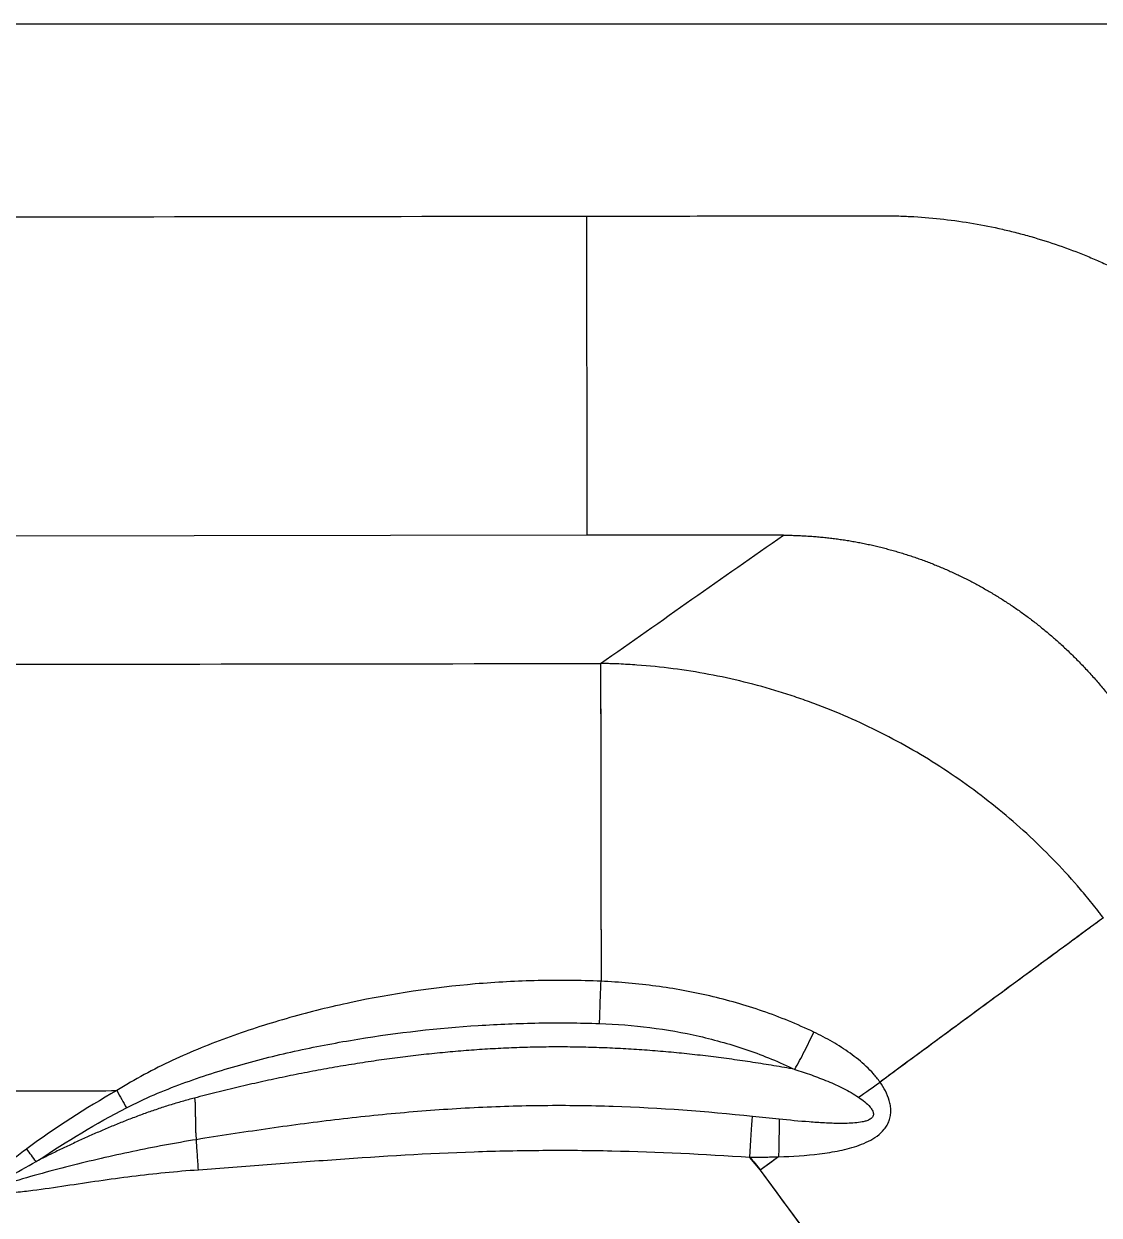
# Model space of a CAD drawing. Extents: x 412 to 492, y 622 to 766.
# Drawn here: x 452.6 to 457.6, y 696.99 to 702.53 of the extents above; entities that cross this region are included whole.
import ezdxf

# ---------------------------------------------------------------- set-up
doc = ezdxf.new("R2010")
doc.units = 0
doc.header["$MEASUREMENT"] = 0
doc.layers.add('1', color=4, linetype='Continuous')
doc.layers.add('GEOMETRY', color=4, linetype='Continuous', lineweight=25)

# ---------------------------------------------------------------- blocks, each defined once
blk = doc.blocks.new('2024 Beam 220V LL')
at = {"layer": 'GEOMETRY'}
for p, q in [((43.2676, 57.3903), (37.1323, 57.3798)), ((44.0228, 54.4977), (44.0729, 54.4382)), ((44.1578, 54.5006), (44.0729, 54.4382)), ((44.0729, 54.4382), (44.4915, 53.8699))]:
    blk.add_line(p, q, dxfattribs=at)
at = {"layer": 'GEOMETRY', "flags": 128}
for points in [[(40.4757, 54.8074), (40.877, 54.808), (41.081, 54.8083)], [(41.081, 54.8083), (41.0867, 54.7981), (41.0925, 54.7879), (41.0982, 54.7777), (41.1038, 54.7677), (41.1094, 54.7577), (41.115, 54.7478), (41.1205, 54.738), (41.1259, 54.7284)], [(44.0239, 54.4991), (44.0257, 54.5259), (44.0274, 54.5524), (44.0291, 54.5783), (44.0308, 54.6032), (44.0323, 54.627), (44.0338, 54.6492), (44.0352, 54.6698), (44.0364, 54.6883)]]:
    blk.add_lwpolyline(points, dxfattribs=at)
at = {"layer": 'GEOMETRY'}
for points, knots in [([(35.1628, 59.7684), (35.3718, 59.7684), (35.5808, 59.7684), (35.999, 59.7684), (36.2081, 59.7684), (36.8357, 59.7684), (37.2544, 59.7684), (38.5105, 59.7684), (39.3484, 59.7684), (41.0242, 59.7684), (41.862, 59.7684), (43.118, 59.7684), (43.5366, 59.7684), (44.1643, 59.7684), (44.3735, 59.7684), (44.7918, 59.7684), (45.0009, 59.7684), (45.21, 59.7684)], [0.1172914, 0.1172914, 0.1172914, 0.1172914, 0.1651401, 0.1651401, 0.2129888, 0.2129888, 0.3086861, 0.3086861, 0.5000807, 0.5000807, 0.6914754, 0.6914754, 0.7871727, 0.7871727, 0.8350214, 0.8350214, 0.88287, 0.88287, 0.88287, 0.88287]), ([(45.21, 59.7684), (45.3379, 59.7684), (45.4659, 59.7684), (45.722, 59.7684), (45.85, 59.7684), (46.0421, 59.7684), (46.1062, 59.7684), (46.2343, 59.7684), (46.2985, 59.7684), (46.4885, 59.7684), (46.6109, 59.7684), (46.7247, 59.7684)], [0.88287, 0.88287, 0.88287, 0.88287, 0.9121525, 0.9121525, 0.941435, 0.941435, 0.9560763, 0.9560763, 0.9707175, 0.9707175, 1, 1, 1, 1]), ([(43.2658, 58.8743), (43.2687, 58.8743), (43.2715, 58.8743), (43.2772, 58.8743), (43.2801, 58.8743), (43.2886, 58.8743), (43.2943, 58.8743), (43.3115, 58.8743), (43.3229, 58.8743), (43.3571, 58.8744), (43.38, 58.8744), (43.4485, 58.8745), (43.4942, 58.8745), (43.6313, 58.8747), (43.7228, 58.8748), (43.9062, 58.8751), (43.9981, 58.8752), (44.1825, 58.8754), (44.275, 58.8755), (44.4142, 58.8757), (44.4607, 58.8758), (44.5306, 58.8758), (44.5539, 58.8759), (44.589, 58.8759), (44.6007, 58.8759), (44.6182, 58.876), (44.6241, 58.876), (44.6328, 58.876), (44.6358, 58.876), (44.6388, 58.876), (44.6389, 58.876), (44.639, 58.876)], [0.689385, 0.689385, 0.689385, 0.689385, 0.6913382, 0.6913382, 0.6932913, 0.6932913, 0.6971975, 0.6971975, 0.70501, 0.70501, 0.720635, 0.720635, 0.751885, 0.751885, 0.814385, 0.814385, 0.876885, 0.876885, 0.939385, 0.939385, 0.970635, 0.970635, 0.98626, 0.98626, 0.9940725, 0.9940725, 0.9979788, 0.9979788, 0.9999319, 0.9999319, 1, 1, 1, 1]), ([(43.2661, 58.7295), (43.2661, 58.741), (43.2661, 58.7525), (43.266, 58.7824), (43.266, 58.8008), (43.2659, 58.8283), (43.2659, 58.8375), (43.2659, 58.8513), (43.2659, 58.8559), (43.2658, 58.8651), (43.2658, 58.8697), (43.2658, 58.8743)], [0.91789933, 0.91789933, 0.91789933, 0.91789933, 0.9375, 0.9375, 0.96875, 0.96875, 0.984375, 0.984375, 0.9921875, 0.9921875, 1, 1, 1, 1]), ([(44.639, 58.876), (44.6391, 58.876), (44.6392, 58.876), (44.6394, 58.876), (44.6396, 58.876), (44.6402, 58.876), (44.6405, 58.876), (44.6416, 58.876), (44.6423, 58.876), (44.6445, 58.876), (44.646, 58.876), (44.6592, 58.876), (44.6709, 58.8758), (44.6884, 58.8756), (44.6942, 58.8754), (44.703, 58.8752), (44.7059, 58.8752), (44.7103, 58.8751), (44.7118, 58.875), (44.7139, 58.875), (44.7147, 58.8749), (44.7161, 58.8749), (44.7169, 58.8749), (44.7409, 58.8741), (44.7642, 58.8731), (44.834, 58.8691), (44.8804, 58.8651), (44.9726, 58.8545), (45.0184, 58.848), (45.1093, 58.8324), (45.1544, 58.8234), (45.2213, 58.8081), (45.2435, 58.8027), (45.2877, 58.7913), (45.3097, 58.7853), (45.3752, 58.7665), (45.4183, 58.7528), (45.5034, 58.7233), (45.5453, 58.7075), (45.5968, 58.6865), (45.6071, 58.6822), (45.6275, 58.6735), (45.6377, 58.6692), (45.6681, 58.6558), (45.6882, 58.6467), (45.7478, 58.6186), (45.7869, 58.5989), (45.8441, 58.5682), (45.863, 58.5577), (45.891, 58.5417), (45.9003, 58.5363), (45.9101, 58.5306), (45.9107, 58.5302), (45.9115, 58.5297), (45.9118, 58.5296), (45.9123, 58.5293), (45.9124, 58.5292), (45.9126, 58.5291), (45.9127, 58.529), (45.9128, 58.529), (45.9128, 58.529), (45.9128, 58.529)], [0.3818841, 0.3818841, 0.3818841, 0.3818841, 0.3819381, 0.3819381, 0.3820602, 0.3820602, 0.3823043, 0.3823043, 0.3827926, 0.3827926, 0.3837692, 0.3837692, 0.3915817, 0.3915817, 0.3954879, 0.3954879, 0.397441, 0.397441, 0.3984176, 0.3984176, 0.3989059, 0.3989059, 0.3993942, 0.3993942, 0.4150192, 0.4150192, 0.4462692, 0.4462692, 0.4775192, 0.4775192, 0.5087692, 0.5087692, 0.5243942, 0.5243942, 0.5400192, 0.5400192, 0.5712692, 0.5712692, 0.6025192, 0.6025192, 0.6103317, 0.6103317, 0.6181442, 0.6181442, 0.6337692, 0.6337692, 0.6650192, 0.6650192, 0.6806442, 0.6806442, 0.6884567, 0.6884567, 0.6889449, 0.6889449, 0.6891891, 0.6891891, 0.6893112, 0.6893112, 0.6893722, 0.6893722, 0.689385, 0.689385, 0.689385, 0.689385]), ([(43.2677, 57.4022), (43.2677, 57.4036), (43.2677, 57.405), (43.2678, 57.4134), (43.2678, 57.423), (43.2679, 57.4604), (43.2679, 57.4963), (43.2679, 57.5882), (43.2678, 57.6442), (43.2677, 57.7714), (43.2677, 57.8425), (43.2675, 57.995), (43.2674, 58.0762), (43.2671, 58.242), (43.267, 58.3267), (43.2666, 58.4931), (43.2665, 58.5748), (43.2663, 58.6712), (43.2662, 58.6901), (43.2662, 58.7157), (43.2662, 58.7226), (43.2661, 58.7295)], [0.0470934, 0.0470934, 0.0470934, 0.0470934, 0.0625, 0.0625, 0.125, 0.125, 0.25, 0.25, 0.375, 0.375, 0.5, 0.5, 0.625, 0.625, 0.75, 0.75, 0.875, 0.875, 0.90625, 0.90625, 0.9178993, 0.9178993, 0.9178993, 0.9178993]), ([(43.2676, 57.3903), (43.2676, 57.3904), (43.2676, 57.3904), (43.2676, 57.3905), (43.2676, 57.3905), (43.2676, 57.3906), (43.2676, 57.3907), (43.2676, 57.391), (43.2676, 57.3911), (43.2676, 57.3916), (43.2676, 57.392), (43.2677, 57.393), (43.2677, 57.3936), (43.2677, 57.3956), (43.2677, 57.3969), (43.2677, 57.3996), (43.2677, 57.4008), (43.2677, 57.4022)], [0, 0, 0, 0, 0.00048828, 0.00048828, 0.00097656, 0.00097656, 0.00195312, 0.00195312, 0.00390625, 0.00390625, 0.0078125, 0.0078125, 0.015625, 0.015625, 0.03125, 0.03125, 0.04709339, 0.04709339, 0.04709339, 0.04709339]), ([(43.7383, 57.3912), (43.6975, 57.3911), (43.6568, 57.391), (43.558, 57.3909), (43.4999, 57.3907), (43.4128, 57.3906), (43.3838, 57.3905), (43.3402, 57.3905), (43.3257, 57.3904), (43.3039, 57.3904), (43.2967, 57.3904), (43.2858, 57.3904), (43.2822, 57.3903), (43.2767, 57.3903), (43.2749, 57.3903), (43.2713, 57.3903), (43.2695, 57.3903), (43.2676, 57.3903)], [0.8311654, 0.8311654, 0.8311654, 0.8311654, 0.875, 0.875, 0.9375, 0.9375, 0.96875, 0.96875, 0.984375, 0.984375, 0.9921875, 0.9921875, 0.9960938, 0.9960938, 0.9980469, 0.9980469, 1, 1, 1, 1]), ([(43.8421, 57.3913), (43.8248, 57.3913), (43.8075, 57.3913), (43.7729, 57.3912), (43.7556, 57.3912), (43.7383, 57.3912)], [0.79392956, 0.79392956, 0.79392956, 0.79392956, 0.8125, 0.8125, 0.83116544, 0.83116544, 0.83116544, 0.83116544]), ([(44.1808, 57.3907), (44.1808, 57.3907), (44.1808, 57.3907), (44.1803, 57.3907), (44.1799, 57.3907), (44.1785, 57.3908), (44.1776, 57.3908), (44.1749, 57.3908), (44.1731, 57.3908), (44.1676, 57.3908), (44.164, 57.3908), (44.1531, 57.3908), (44.1459, 57.3909), (44.1377, 57.3909), (44.1368, 57.3909), (44.1355, 57.3909), (44.135, 57.3909), (44.1343, 57.3909), (44.1341, 57.3909), (44.1338, 57.3909), (44.1336, 57.3909), (44.1334, 57.3909), (44.1333, 57.3909), (44.1314, 57.3909), (44.1296, 57.3909), (44.1241, 57.3909), (44.1205, 57.391), (44.1096, 57.391), (44.1024, 57.391), (44.0806, 57.3911), (44.0661, 57.3911), (44.0226, 57.3912), (43.9935, 57.3912), (43.9237, 57.3913), (43.8829, 57.3913), (43.8421, 57.3913)], [0.6723519, 0.6723519, 0.6723519, 0.6723519, 0.6723633, 0.6723633, 0.6728516, 0.6728516, 0.6738281, 0.6738281, 0.6757812, 0.6757812, 0.6796875, 0.6796875, 0.6875, 0.6875, 0.6884766, 0.6884766, 0.6889648, 0.6889648, 0.689209, 0.689209, 0.6893311, 0.6893311, 0.6894531, 0.6894531, 0.6914062, 0.6914062, 0.6953125, 0.6953125, 0.703125, 0.703125, 0.71875, 0.71875, 0.75, 0.75, 0.7939296, 0.7939296, 0.7939296, 0.7939296]), ([(44.1808, 57.3907), (44.1896, 57.3907), (44.2073, 57.3905), (44.2338, 57.3899), (44.2602, 57.3889), (44.2867, 57.3875), (44.3131, 57.3857), (44.3395, 57.3836), (44.3659, 57.3812), (44.3922, 57.3783), (44.4185, 57.3751), (44.4447, 57.3716), (44.4709, 57.3676), (44.497, 57.3634), (44.5231, 57.3587), (44.549, 57.3537), (44.5749, 57.3483), (44.6007, 57.3426), (44.6265, 57.3365), (44.6521, 57.33), (44.6776, 57.3232), (44.703, 57.3161), (44.7283, 57.3085), (44.7535, 57.3007), (44.7786, 57.2925), (44.8036, 57.2839), (44.8284, 57.275), (44.8531, 57.2658), (44.8777, 57.2562), (44.9021, 57.2463), (44.9264, 57.236), (44.9505, 57.2254), (44.9745, 57.2145), (44.9983, 57.2032), (45.022, 57.1917), (45.0455, 57.1798), (45.0688, 57.1676), (45.092, 57.155), (45.1149, 57.1422), (45.1378, 57.1291), (45.1604, 57.1156), (45.1828, 57.1018), (45.205, 57.0878), (45.2271, 57.0734), (45.249, 57.0588), (45.2706, 57.0438), (45.2921, 57.0286), (45.3133, 57.0131), (45.3343, 56.9973), (45.3552, 56.9812), (45.3758, 56.9649), (45.3962, 56.9483), (45.4163, 56.9314), (45.4363, 56.9142), (45.464, 56.8898), (45.4989, 56.8577), (45.5405, 56.8172), (45.5809, 56.7755), (45.6202, 56.7327), (45.6583, 56.6888), (45.6951, 56.6438), (45.7307, 56.5979), (45.7534, 56.5664), (45.7648, 56.5507)], [0, 0, 0, 0, 0.014148, 0.028298, 0.04245, 0.056603, 0.070757, 0.084912, 0.099068, 0.113224, 0.127381, 0.141539, 0.155696, 0.169854, 0.184011, 0.198168, 0.212324, 0.22648, 0.240635, 0.254788, 0.26894, 0.283092, 0.297242, 0.311392, 0.325541, 0.339689, 0.353837, 0.367985, 0.382133, 0.39628, 0.410428, 0.424575, 0.438722, 0.45287, 0.467017, 0.481165, 0.495312, 0.50946, 0.523607, 0.537755, 0.551903, 0.566051, 0.5802, 0.594349, 0.608499, 0.622649, 0.636799, 0.65095, 0.665101, 0.679252, 0.693403, 0.707554, 0.721705, 0.735856, 0.750006, 0.781251, 0.812495, 0.84374, 0.874987, 0.906237, 0.937489, 0.968744, 1, 1, 1, 1]), ([(37.0553, 56.7857), (37.5782, 56.7864), (38.1011, 56.7872), (39.147, 56.7886), (39.6699, 56.7893), (41.2387, 56.7915), (42.2845, 56.793), (43.3304, 56.7944)], [0, 0, 0, 0, 0.25, 0.25, 0.5, 0.5, 1, 1, 1, 1]), ([(37.0553, 56.7857), (37.5782, 56.7864), (38.1011, 56.7872), (39.147, 56.7886), (39.6699, 56.7893), (41.2387, 56.7915), (42.2845, 56.793), (43.3304, 56.7944)], [0, 0, 0, 0, 0.25, 0.25, 0.5, 0.5, 1, 1, 1, 1]), ([(45.6681, 55.612), (45.6638, 55.6176), (45.6595, 55.6233), (45.6508, 55.6345), (45.6378, 55.6513), (45.6069, 55.6901), (45.5799, 55.7228), (45.5248, 55.7872), (45.4869, 55.8291), (45.3698, 55.9514), (45.2871, 56.0285), (45.1559, 56.1374), (45.1109, 56.1727), (45.0196, 56.2402), (44.9731, 56.2725), (44.8315, 56.3653), (44.734, 56.4216), (44.5329, 56.5232), (44.4293, 56.5685), (44.2959, 56.618), (44.269, 56.6276), (44.2152, 56.6458), (44.1882, 56.6546), (44.107, 56.6796), (44.0526, 56.6946), (43.8887, 56.7351), (43.7785, 56.7558), (43.6116, 56.7774), (43.5557, 56.7831), (43.4715, 56.7891), (43.4434, 56.7907), (43.4011, 56.7926), (43.3799, 56.7933), (43.3587, 56.7939), (43.3445, 56.7942), (43.3374, 56.7943), (43.3304, 56.7944)], [0, 0, 0, 0, 0.007812, 0.007812, 0.015625, 0.03125, 0.0625, 0.0625, 0.125, 0.125, 0.25, 0.25, 0.3125, 0.3125, 0.375, 0.375, 0.5, 0.5, 0.625, 0.625, 0.65625, 0.65625, 0.6875, 0.6875, 0.75, 0.75, 0.875, 0.875, 0.9375, 0.9375, 0.96875, 0.96875, 0.984375, 0.992187, 0.992187, 1, 1, 1, 1]), ([(43.3304, 56.7944), (43.3304, 56.7819), (43.3304, 56.7621), (43.3305, 56.7083), (43.3306, 56.6743), (43.3307, 56.5929), (43.3308, 56.5455), (43.331, 56.4383), (43.3311, 56.3785), (43.3313, 56.2478), (43.3314, 56.1769), (43.3316, 56.0256), (43.3317, 55.9452), (43.332, 55.7767), (43.3321, 55.6886), (43.3324, 55.5066), (43.3325, 55.4126), (43.3327, 55.3168)], [0, 0, 0, 0, 0.125, 0.125, 0.25, 0.25, 0.375, 0.375, 0.5, 0.5, 0.625, 0.625, 0.75, 0.75, 0.875, 0.875, 1, 1, 1, 1]), ([(45.6681, 55.612), (45.6638, 55.6176), (45.6595, 55.6233), (45.6508, 55.6345), (45.6378, 55.6513), (45.6069, 55.6901), (45.5799, 55.7228), (45.5248, 55.7872), (45.4869, 55.8291), (45.3698, 55.9514), (45.2871, 56.0285), (45.1559, 56.1374), (45.1109, 56.1727), (45.0196, 56.2402), (44.9731, 56.2725), (44.8315, 56.3653), (44.734, 56.4216), (44.5329, 56.5232), (44.4293, 56.5685), (44.2959, 56.618), (44.269, 56.6276), (44.2152, 56.6458), (44.1882, 56.6546), (44.107, 56.6796), (44.0526, 56.6946), (43.8887, 56.7351), (43.7785, 56.7558), (43.6116, 56.7774), (43.5557, 56.7831), (43.4715, 56.7891), (43.4434, 56.7907), (43.4011, 56.7926), (43.3799, 56.7933), (43.3587, 56.7939), (43.3445, 56.7942), (43.3374, 56.7943), (43.3304, 56.7944)], [0, 0, 0, 0, 0.007812, 0.007812, 0.015625, 0.03125, 0.0625, 0.0625, 0.125, 0.125, 0.25, 0.25, 0.3125, 0.3125, 0.375, 0.375, 0.5, 0.5, 0.625, 0.625, 0.65625, 0.65625, 0.6875, 0.6875, 0.75, 0.75, 0.875, 0.875, 0.9375, 0.9375, 0.96875, 0.96875, 0.984375, 0.992187, 0.992187, 1, 1, 1, 1]), ([(43.3304, 56.7944), (43.3304, 56.7815), (43.3305, 56.7557), (43.3306, 56.6812), (43.3308, 56.5818), (43.331, 56.4561), (43.3312, 56.3068), (43.3315, 56.1359), (43.3317, 55.9458), (43.332, 55.7391), (43.3324, 55.5288), (43.3326, 55.384), (43.3327, 55.3164)], [0, 0, 0, 0, 0.1012564, 0.2025127, 0.3037691, 0.4050254, 0.5062818, 0.6075381, 0.7087945, 0.8100508, 0.9113072, 1, 1, 1, 1]), ([(45.6681, 55.6119), (45.657, 55.6038), (45.6348, 55.5875), (45.5732, 55.5422), (45.4919, 55.4824), (45.3901, 55.4075), (45.2697, 55.3189), (45.1321, 55.2177), (44.9798, 55.1056), (44.8138, 54.9834), (44.6957, 54.8966), (44.632, 54.8497), (44.6295, 54.8478)], [0, 0, 0, 0, 0.110611, 0.221222, 0.331833, 0.442444, 0.553055, 0.663666, 0.774278, 0.884889, 0.9955, 1, 1, 1, 1]), ([(45.6681, 55.6119), (45.6479, 55.5971), (45.6083, 55.568), (45.4931, 55.4833), (45.4176, 55.4277), (45.2358, 55.294), (45.1297, 55.2159), (44.8945, 55.0428), (44.7655, 54.9479), (44.6297, 54.8479)], [0, 0, 0, 0, 0.25, 0.25, 0.5, 0.5, 0.75, 0.75, 1, 1, 1, 1]), ([(43.3327, 55.3168), (43.2346, 55.3211), (43.1369, 55.3222), (42.942, 55.3179), (42.8448, 55.3126), (42.5543, 55.2876), (42.3617, 55.259), (42.1224, 55.2079), (42.0746, 55.1969), (41.9797, 55.1735), (41.9326, 55.161), (41.7921, 55.1214), (41.6996, 55.0919), (41.5171, 55.0259), (41.4272, 54.9895), (41.295, 54.9279), (41.2514, 54.9062), (41.1652, 54.8598), (41.1227, 54.8351), (41.081, 54.8083)], [0, 0, 0, 0, 0.125, 0.125, 0.25, 0.25, 0.5, 0.5, 0.5625, 0.5625, 0.625, 0.625, 0.75, 0.75, 0.875, 0.875, 0.9375, 0.9375, 1, 1, 1, 1]), ([(43.3255, 55.1206), (43.3264, 55.1494), (43.3275, 55.1819), (43.33, 55.2492), (43.3313, 55.2839), (43.3327, 55.3168)], [0, 0, 0, 0, 0.5, 0.5, 1, 1, 1, 1]), ([(44.3222, 55.0804), (44.2835, 55.0989), (44.2442, 55.1163), (44.1648, 55.1488), (44.1245, 55.1639), (44.0031, 55.2058), (43.9212, 55.2292), (43.7558, 55.2677), (43.6723, 55.2829), (43.5037, 55.3057), (43.4186, 55.3132), (43.3327, 55.3168)], [0, 0, 0, 0, 0.125, 0.125, 0.25, 0.25, 0.5, 0.5, 0.75, 0.75, 1, 1, 1, 1]), ([(41.1259, 54.7284), (41.1682, 54.7504), (41.211, 54.7704), (41.2976, 54.8076), (41.3412, 54.8249), (41.4732, 54.8736), (41.5623, 54.9019), (41.7423, 54.9527), (41.8332, 54.9752), (41.9707, 55.0052), (42.0167, 55.0146), (42.1091, 55.0321), (42.1555, 55.0403), (42.3878, 55.0783), (42.5744, 55.0993), (42.8552, 55.1174), (42.949, 55.1213), (43.137, 55.1244), (43.2311, 55.1236), (43.3255, 55.1206)], [0, 0, 0, 0, 0.0625, 0.0625, 0.125, 0.125, 0.25, 0.25, 0.375, 0.375, 0.4375, 0.4375, 0.5, 0.5, 0.75, 0.75, 0.875, 0.875, 1, 1, 1, 1]), ([(43.3255, 55.1206), (43.4043, 55.118), (43.4823, 55.1118), (43.637, 55.092), (43.7137, 55.0785), (43.8654, 55.0437), (43.9405, 55.0225), (44.0519, 54.9841), (44.0889, 54.9702), (44.1618, 54.9403), (44.1978, 54.9243), (44.2333, 54.9071)], [0, 0, 0, 0, 0.25, 0.25, 0.5, 0.5, 0.75, 0.75, 0.875, 0.875, 1, 1, 1, 1]), ([(44.2336, 54.907), (44.2479, 54.9328), (44.2632, 54.9617), (44.2936, 55.0211), (44.3086, 55.0515), (44.3222, 55.0804)], [0, 0, 0, 0, 0.5, 0.5, 1, 1, 1, 1]), ([(44.6297, 54.8479), (44.6201, 54.8615), (44.6099, 54.8742), (44.5883, 54.8984), (44.577, 54.9099), (44.5418, 54.9431), (44.5168, 54.9633), (44.4642, 55.0011), (44.4367, 55.0187), (44.3804, 55.0512), (44.3516, 55.0663), (44.3222, 55.0804)], [0, 0, 0, 0, 0.125, 0.125, 0.25, 0.25, 0.5, 0.5, 0.75, 0.75, 1, 1, 1, 1]), ([(44.2335, 54.9071), (44.2173, 54.91), (44.1848, 54.9159), (44.1361, 54.9242), (44.0874, 54.9322), (44.0386, 54.9398), (43.9897, 54.9471), (43.9407, 54.9541), (43.8917, 54.9606), (43.8426, 54.9668), (43.7935, 54.9727), (43.7443, 54.9781), (43.695, 54.9832), (43.6458, 54.9878), (43.5964, 54.9921), (43.547, 54.996), (43.4976, 54.9994), (43.4482, 55.0025), (43.3987, 55.0051), (43.3492, 55.0073), (43.2997, 55.009), (43.2502, 55.0103), (43.2007, 55.0112), (43.1511, 55.0115), (43.1016, 55.0115), (43.052, 55.0109), (43.0025, 55.0099), (42.953, 55.0084), (42.9035, 55.0065), (42.854, 55.0041), (42.8045, 55.0013), (42.7551, 54.9981), (42.7057, 54.9945), (42.6564, 54.9905), (42.607, 54.986), (42.5578, 54.9812), (42.5085, 54.976), (42.4594, 54.9703), (42.4103, 54.9644), (42.3612, 54.958), (42.3122, 54.9513), (42.2449, 54.9416), (42.1595, 54.9282), (42.0561, 54.9104), (41.953, 54.8912), (41.8501, 54.8704), (41.7477, 54.8483), (41.6455, 54.8247), (41.5436, 54.8001), (41.476, 54.7827), (41.4422, 54.7739)], [0, 0, 0, 0, 0.017545, 0.035089, 0.052633, 0.070177, 0.087721, 0.105266, 0.122812, 0.140359, 0.157907, 0.175456, 0.193005, 0.210553, 0.228102, 0.245649, 0.263196, 0.280742, 0.298287, 0.315831, 0.333375, 0.350917, 0.368459, 0.386001, 0.403543, 0.421085, 0.438628, 0.456172, 0.473716, 0.491262, 0.508808, 0.526355, 0.543904, 0.561452, 0.579002, 0.596551, 0.6141, 0.631649, 0.649196, 0.666742, 0.684287, 0.70183, 0.739095, 0.77636, 0.813628, 0.850901, 0.88818, 0.92546, 0.962735, 1, 1, 1, 1]), ([(44.2336, 54.907), (44.2595, 54.8989), (44.2852, 54.8903), (44.3361, 54.8721), (44.3614, 54.8624), (44.4113, 54.8416), (44.4359, 54.8305), (44.484, 54.8061), (44.5076, 54.793), (44.53, 54.7776)], [0, 0, 0, 0, 0.25, 0.25, 0.5, 0.5, 0.75, 0.75, 1, 1, 1, 1]), ([(44.1579, 54.5007), (44.2219, 54.5029), (44.2855, 54.5067), (44.3803, 54.5184), (44.4116, 54.5233), (44.4731, 54.5361), (44.5034, 54.544), (44.5475, 54.56), (44.5621, 54.5662), (44.59, 54.5802), (44.6033, 54.5881), (44.6284, 54.6066), (44.6398, 54.6171), (44.6544, 54.6351), (44.6589, 54.6416), (44.6665, 54.655), (44.6698, 54.662), (44.675, 54.6766), (44.6769, 54.6843), (44.6795, 54.6997), (44.68, 54.7076), (44.6799, 54.7234), (44.6792, 54.7314), (44.6767, 54.747), (44.675, 54.7547), (44.6683, 54.7776), (44.6621, 54.7926), (44.6474, 54.8211), (44.639, 54.8347), (44.6297, 54.8479)], [0, 0, 0, 0, 0.25, 0.25, 0.375, 0.375, 0.5, 0.5, 0.5625, 0.5625, 0.625, 0.625, 0.6875, 0.6875, 0.71875, 0.71875, 0.75, 0.75, 0.78125, 0.78125, 0.8125, 0.8125, 0.84375, 0.84375, 0.875, 0.875, 0.9375, 0.9375, 1, 1, 1, 1]), ([(40.4755, 54.8074), (40.6093, 54.8076), (40.8115, 54.8079), (41.0136, 54.8082), (41.0819, 54.8083)], [0, 0, 0, 0, 0.662003, 1, 1, 1, 1]), ([(41.4422, 54.7739), (41.4325, 54.7714), (41.4131, 54.7663), (41.3841, 54.7581), (41.3553, 54.7497), (41.3266, 54.7409), (41.2979, 54.7318), (41.2694, 54.7223), (41.2409, 54.7126), (41.2125, 54.7025), (41.1843, 54.6922), (41.1561, 54.6816), (41.128, 54.6708), (41.1001, 54.6596), (41.0722, 54.6483), (41.0444, 54.6367), (41.0166, 54.625), (40.989, 54.613), (40.9614, 54.6008), (40.9339, 54.5885), (40.9065, 54.576), (40.8792, 54.5633), (40.8519, 54.5505), (40.8247, 54.5375), (40.7975, 54.5245), (40.7705, 54.5113), (40.7434, 54.498), (40.7254, 54.489), (40.7164, 54.4845)], [0, 0, 0, 0, 0.038489, 0.076964, 0.115427, 0.153883, 0.192332, 0.230778, 0.269223, 0.307668, 0.346114, 0.384563, 0.423014, 0.461468, 0.499926, 0.538387, 0.576851, 0.615318, 0.653788, 0.692259, 0.73073, 0.769202, 0.807673, 0.846143, 0.88461, 0.923075, 0.961538, 1, 1, 1, 1]), ([(41.4422, 54.7739), (41.4425, 54.7719), (41.4432, 54.7677), (41.444, 54.761), (41.4446, 54.7538), (41.445, 54.7463), (41.4454, 54.7384), (41.4456, 54.7301), (41.4458, 54.7215), (41.4459, 54.7126), (41.446, 54.7035), (41.446, 54.6943), (41.4461, 54.6849), (41.4461, 54.6754), (41.4462, 54.666), (41.4463, 54.6565), (41.4464, 54.6471), (41.4467, 54.6379), (41.4469, 54.6288), (41.4473, 54.62), (41.4478, 54.6114), (41.4483, 54.6031), (41.449, 54.5951), (41.4498, 54.5876), (41.4505, 54.5828), (41.4508, 54.5804)], [0, 0, 0, 0, 0.033365, 0.068568, 0.105519, 0.14411, 0.18422, 0.225717, 0.268462, 0.312312, 0.357118, 0.402731, 0.448997, 0.495765, 0.542878, 0.590185, 0.637532, 0.684767, 0.731739, 0.778301, 0.824307, 0.869616, 0.914088, 0.957592, 1, 1, 1, 1]), ([(44.0364, 54.6883), (43.8208, 54.7112), (43.6051, 54.7273), (43.2815, 54.7379), (43.1736, 54.7393), (42.9577, 54.7372), (42.8498, 54.7339), (42.6339, 54.7229), (42.526, 54.7153), (42.31, 54.6963), (42.2021, 54.685), (41.9869, 54.6593), (41.8795, 54.645), (41.6649, 54.614), (41.5578, 54.5975), (41.4508, 54.5804)], [0, 0, 0, 0, 0.25, 0.25, 0.375, 0.375, 0.5, 0.5, 0.625, 0.625, 0.75, 0.75, 0.875, 0.875, 1, 1, 1, 1]), ([(44.53, 54.7776), (44.5398, 54.7709), (44.5493, 54.7639), (44.5675, 54.7489), (44.5762, 54.7409), (44.5875, 54.7275), (44.591, 54.7227), (44.5952, 54.715), (44.5965, 54.7123), (44.5984, 54.7067), (44.599, 54.7038), (44.5994, 54.6981), (44.5991, 54.6951), (44.5975, 54.6896), (44.5961, 54.6869), (44.5926, 54.6823), (44.5905, 54.6802), (44.5859, 54.6766), (44.5834, 54.675), (44.5756, 54.6708), (44.5701, 54.6687), (44.5589, 54.6652), (44.5532, 54.6639), (44.5358, 54.6604), (44.5241, 54.659), (44.4889, 54.656), (44.4655, 54.6556), (44.4184, 54.656), (44.3948, 54.6569), (44.3478, 54.6594), (44.3242, 54.661), (44.2538, 54.6664), (44.2069, 54.6708), (44.16, 54.6755)], [0, 0, 0, 0, 0.0625, 0.0625, 0.125, 0.125, 0.15625, 0.15625, 0.171875, 0.171875, 0.1875, 0.1875, 0.203125, 0.203125, 0.21875, 0.21875, 0.234375, 0.234375, 0.25, 0.25, 0.28125, 0.28125, 0.3125, 0.3125, 0.375, 0.375, 0.5, 0.5, 0.625, 0.625, 0.75, 0.75, 1, 1, 1, 1]), ([(44.16, 54.6755), (44.1603, 54.6531), (44.1603, 54.6259), (44.1596, 54.5661), (44.1589, 54.5335), (44.1579, 54.5007)], [0, 0, 0, 0, 0.5, 0.5, 1, 1, 1, 1]), ([(41.4508, 54.5804), (41.3517, 54.5644), (41.253, 54.5459), (41.0564, 54.5048), (40.9585, 54.4821), (40.8125, 54.4449), (40.7639, 54.4321), (40.6671, 54.4052), (40.6189, 54.391), (40.5587, 54.3731), (40.5467, 54.3695), (40.5286, 54.3644), (40.5225, 54.3627), (40.5149, 54.361), (40.5133, 54.3607), (40.5102, 54.3602), (40.5087, 54.3599), (40.5067, 54.36), (40.5063, 54.36), (40.5056, 54.3602), (40.5052, 54.3605), (40.5051, 54.3613), (40.5053, 54.3617), (40.5058, 54.3623), (40.506, 54.3626), (40.5074, 54.3641), (40.5086, 54.365), (40.5148, 54.3698), (40.5202, 54.3731), (40.5308, 54.3798), (40.5362, 54.383), (40.5524, 54.3926), (40.5633, 54.3988), (40.6178, 54.4299), (40.6617, 54.4543), (40.7057, 54.4785)], [0, 0, 0, 0, 0.25, 0.25, 0.5, 0.5, 0.625, 0.625, 0.75, 0.75, 0.78125, 0.78125, 0.796875, 0.796875, 0.800781, 0.800781, 0.804687, 0.804687, 0.805664, 0.805664, 0.806641, 0.806641, 0.807617, 0.807617, 0.808594, 0.808594, 0.8125, 0.8125, 0.828125, 0.828125, 0.84375, 0.84375, 0.875, 0.875, 1, 1, 1, 1]), ([(41.4604, 54.4406), (41.4587, 54.4654), (41.457, 54.4901), (41.4538, 54.5374), (41.4522, 54.5599), (41.4508, 54.5804)], [0, 0, 0, 0, 0.5, 0.5, 1, 1, 1, 1]), ([(40.6619, 54.5378), (40.6412, 54.5225), (40.6208, 54.5069), (40.581, 54.4745), (40.5614, 54.4578), (40.5335, 54.4311), (40.5246, 54.422), (40.512, 54.4074), (40.508, 54.4024), (40.5004, 54.392), (40.4969, 54.3865), (40.4913, 54.3748), (40.4891, 54.3685), (40.4895, 54.3587), (40.4903, 54.3555), (40.4936, 54.3498), (40.4959, 54.3475), (40.5038, 54.3418), (40.5101, 54.3396), (40.5227, 54.3365), (40.5291, 54.3356), (40.5485, 54.3338), (40.5614, 54.3338), (40.5873, 54.3346), (40.6002, 54.3354), (40.6389, 54.3386), (40.6646, 54.3416), (40.7416, 54.3515), (40.7928, 54.3592), (40.8952, 54.3746), (40.9464, 54.3823), (41.0488, 54.3969), (41.1001, 54.4039), (41.2541, 54.4231), (41.3571, 54.4336), (41.4604, 54.4407)], [0, 0, 0, 0, 0.0625, 0.0625, 0.125, 0.125, 0.15625, 0.15625, 0.171875, 0.171875, 0.1875, 0.1875, 0.203125, 0.203125, 0.210937, 0.210937, 0.21875, 0.21875, 0.234375, 0.234375, 0.25, 0.25, 0.28125, 0.28125, 0.3125, 0.3125, 0.375, 0.375, 0.5, 0.5, 0.625, 0.625, 0.75, 0.75, 1, 1, 1, 1]), ([(40.7057, 54.4785), (40.6985, 54.4882), (40.6913, 54.4979), (40.6767, 54.5177), (40.6693, 54.5278), (40.6619, 54.5378)], [0, 0, 0, 0, 0.5, 0.5, 1, 1, 1, 1]), ([(41.4604, 54.4406), (41.5672, 54.448), (41.6739, 54.4562), (41.8874, 54.4727), (41.9941, 54.481), (42.3145, 54.504), (42.5283, 54.517), (42.8488, 54.528), (42.9557, 54.5302), (43.1694, 54.5317), (43.2762, 54.5309), (43.5967, 54.5239), (43.8103, 54.5132), (44.0239, 54.4991)], [0, 0, 0, 0, 0.125, 0.125, 0.25, 0.25, 0.5, 0.5, 0.625, 0.625, 0.75, 0.75, 1, 1, 1, 1]), ([(44.0239, 54.4991), (44.0463, 54.4991), (44.0686, 54.4992), (44.1021, 54.4996), (44.1133, 54.4998), (44.1356, 54.5002), (44.1468, 54.5004), (44.1579, 54.5007)], [0, 0, 0, 0, 0.5, 0.5, 0.75, 0.75, 1, 1, 1, 1])]:
    blk.add_open_spline(points, degree=3, knots=knots, dxfattribs=at)
for points in [[(37.1305, 58.8666), (39.1748, 58.8691), (41.2215, 58.8717), (43.2658, 58.8743)], [(43.3304, 56.7944), (43.6134, 56.9935), (43.8969, 57.1923), (44.1808, 57.3907)], [(44.53, 54.7776), (44.5634, 54.8012), (44.598, 54.8256), (44.6297, 54.8479)], [(41.081, 54.8083), (40.9358, 54.7267), (40.796, 54.6366), (40.6619, 54.5378)], [(40.7164, 54.4845), (40.8481, 54.574), (40.9846, 54.6551), (41.1259, 54.7284)], [(44.16, 54.6755), (44.1187, 54.6796), (44.0776, 54.6839), (44.0364, 54.6883)], [(40.7057, 54.4785), (40.7093, 54.4805), (40.7128, 54.4825), (40.7164, 54.4845)], [(44.0239, 54.4991), (44.0411, 54.4796), (44.0574, 54.4593), (44.0729, 54.4382)], [(44.1579, 54.5007), (44.1296, 54.4799), (44.1013, 54.459), (44.0729, 54.4382)], [(44.0729, 54.4382), (44.2117, 54.2495), (44.3507, 54.0609), (44.4896, 53.8723)]]:
    blk.add_open_spline(points, degree=3, dxfattribs=at)

msp = doc.modelspace()

# ---------------------------------------------------------------- block references
at = {"layer": '1'}
msp.add_blockref('2024 Beam 220V LL', (411.9528, 642.7586), dxfattribs=at)

doc.saveas('drawing.dxf')
